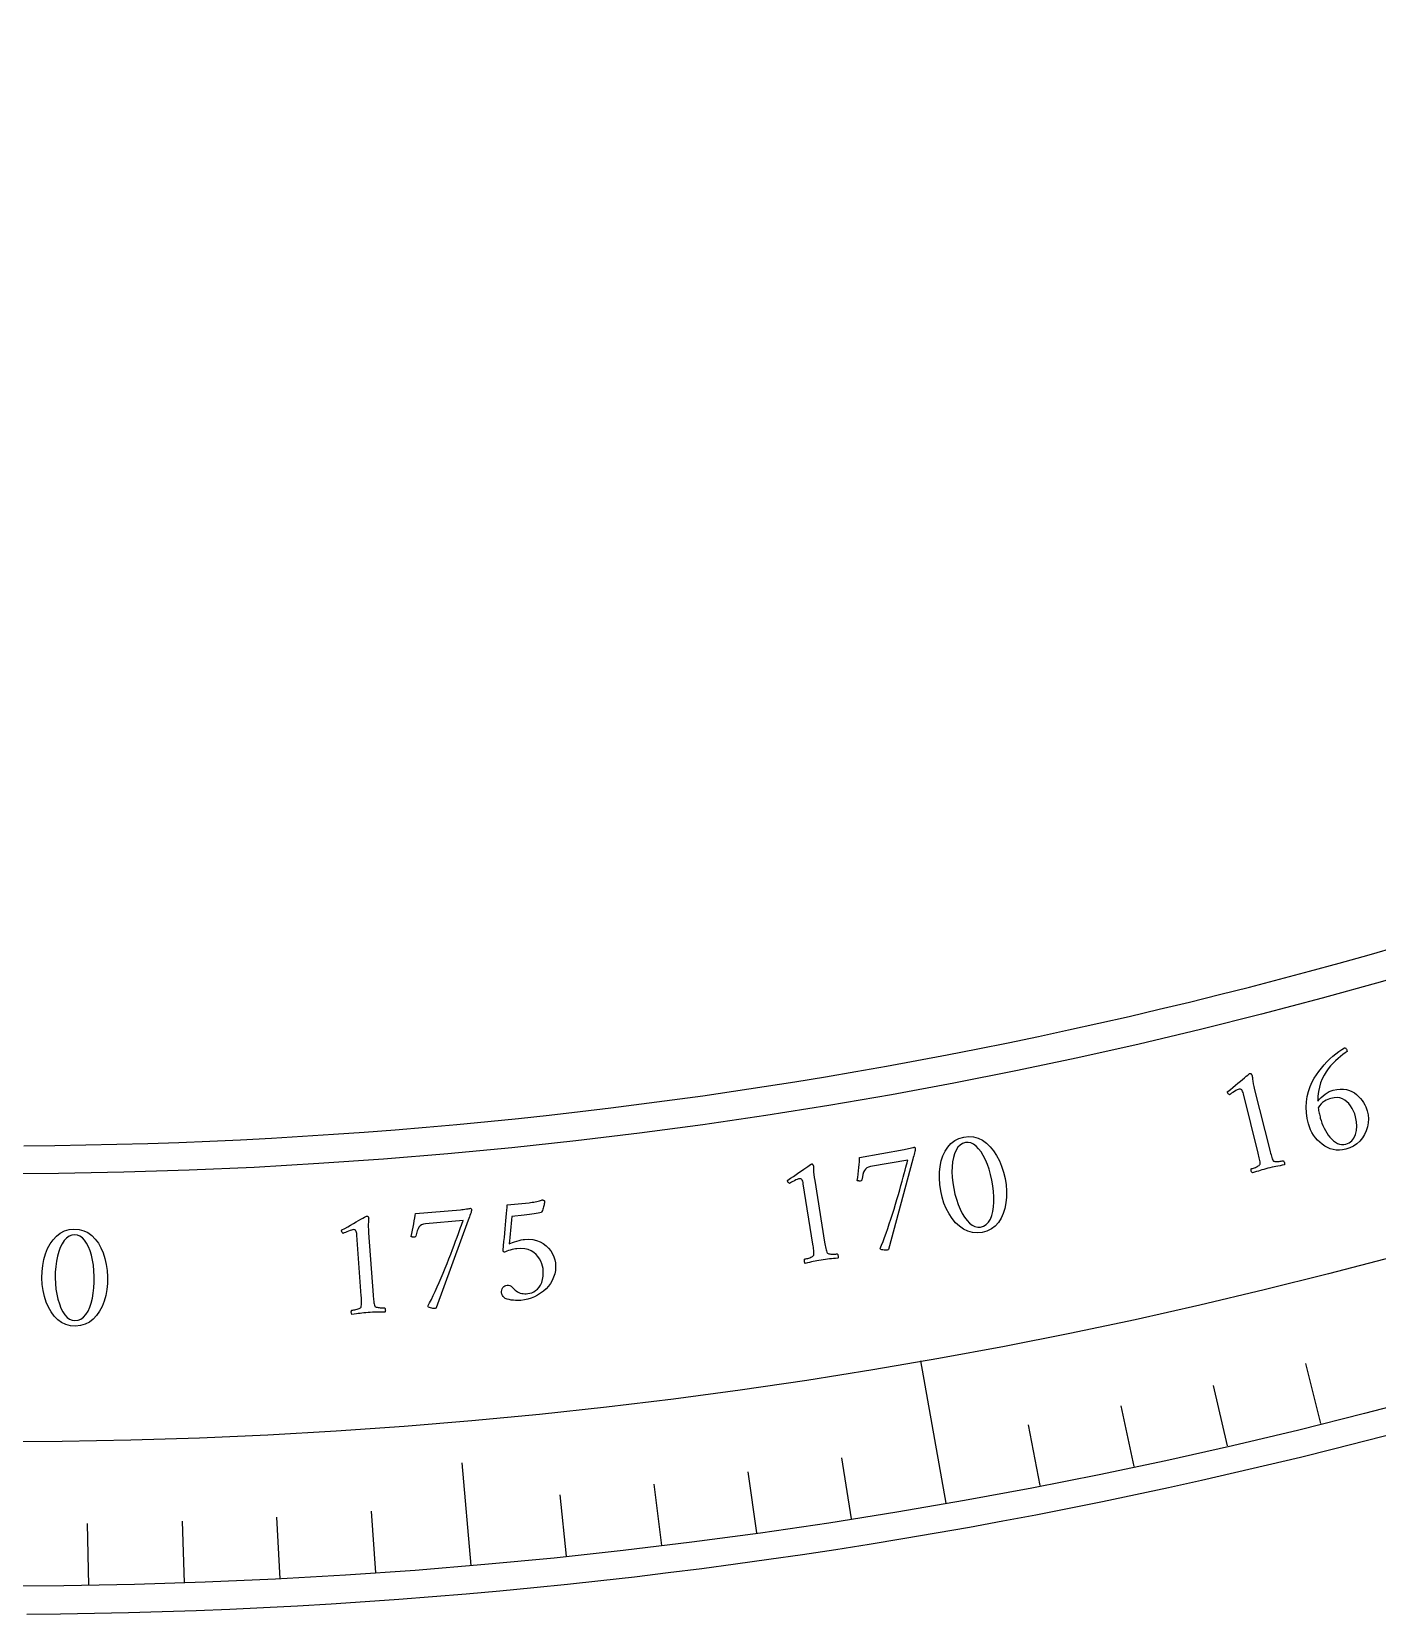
# Model space of a CAD drawing. Header units: millimetres. Extents: x -50 to 50, y -50 to 64.
# Drawn here: x 0.35 to 12.55, y -50 to -35.65 of the extents above; entities that cross this region are included whole.
import ezdxf

# ---------------------------------------------------------------- set-up
doc = ezdxf.new("R2010")
doc.units = ezdxf.units.MM
for name, color, linetype in [('CUT_INNER', 6, 'Continuous'), ('CUT_OUTER', 1, 'Continuous'), ('ENGRAVE', 7, 'Continuous'), ('ENGRAVE_FINE', 8, 'Continuous'), ('TEXT', 5, 'Continuous')]:
    doc.layers.add(name, color=color, linetype=linetype)

msp = doc.modelspace()

# ---------------------------------------------------------------- linework, layer by layer
at = {"layer": 'CUT_INNER'}
msp.add_lwpolyline([(0.2807, -45.7491), (0.5614, -45.7466), (0.8421, -45.7422), (1.1228, -45.7362), (1.4034, -45.7285), (1.6839, -45.719), (1.9644, -45.7078), (2.2448, -45.6949), (2.5252, -45.6803), (2.8054, -45.6639), (3.0856, -45.6458), (3.3656, -45.626), (3.6455, -45.6045), (3.9252, -45.5813), (4.2048, -45.5564), (4.4843, -45.5297), (4.7636, -45.5013), (5.0427, -45.4712), (5.3216, -45.4394), (5.6003, -45.4059), (5.8788, -45.3707), (6.1571, -45.3338), (6.4351, -45.2952), (6.7129, -45.2548), (6.9905, -45.2128), (7.2678, -45.169), (7.5448, -45.1236), (7.8215, -45.0765), (8.0979, -45.0276), (8.3741, -44.9771), (8.6499, -44.9248), (8.9254, -44.8709), (9.2005, -44.8153), (9.4753, -44.758), (9.7498, -44.699), (10.0239, -44.6384), (10.2976, -44.576), (10.5709, -44.512), (10.8438, -44.4463), (11.1163, -44.3789), (11.3884, -44.3099), (11.6601, -44.2392), (11.9313, -44.1668), (12.2021, -44.0928), (12.4724, -44.0171), (12.7423, -43.9397)], dxfattribs=at)
at = {"layer": 'CUT_OUTER'}
msp.add_lwpolyline([(12.7433, -48.3488), (12.4464, -48.4261), (12.149, -48.5016), (11.8512, -48.5752), (11.5529, -48.647), (11.2542, -48.717), (10.9551, -48.7851), (10.6555, -48.8514), (10.3556, -48.9159), (10.0552, -48.9785), (9.7545, -49.0393), (9.4534, -49.0982), (9.152, -49.1553), (8.8502, -49.2105), (8.5481, -49.2639), (8.2457, -49.3154), (7.9429, -49.3651), (7.6399, -49.4129), (7.3365, -49.4588), (7.0329, -49.5029), (6.729, -49.5451), (6.4249, -49.5855), (6.1205, -49.624), (5.8159, -49.6606), (5.5111, -49.6953), (5.2061, -49.7282), (4.9009, -49.7592), (4.5954, -49.7884), (4.2899, -49.8156), (3.9841, -49.841), (3.6782, -49.8645), (3.3722, -49.8862), (3.066, -49.9059), (2.7598, -49.9238), (2.4534, -49.9398), (2.1469, -49.9539), (1.8404, -49.9661), (1.5337, -49.9765), (1.2271, -49.9849), (0.9203, -49.9915), (0.6136, -49.9962), (0.3068, -49.9991)], dxfattribs=at)
at = {"layer": 'ENGRAVE'}
for points in [[(8.6381, -48.9893), (8.4108, -47.7001)], [(4.3356, -49.5557), (4.2541, -48.6243)]]:
    msp.add_lwpolyline(points, dxfattribs=at)
for radius in [49.745, 48.436, 46.005]:
    msp.add_circle((0, 0), radius, dxfattribs=at)
at = {"layer": 'ENGRAVE_FINE'}
for points in [[(12.0344, -48.2674), (11.8987, -47.723)], [(11.1902, -48.47), (11.064, -47.9234)], [(10.3426, -48.658), (10.2259, -48.1092)], [(9.4918, -48.831), (9.3847, -48.2804)], [(7.7818, -49.1326), (7.6941, -48.5785)], [(6.9232, -49.2609), (6.8451, -48.7053)], [(5.1998, -49.4725), (5.1411, -48.9146)], [(6.0624, -49.3742), (5.994, -48.8174)], [(3.47, -49.6238), (3.4309, -49.0642)], [(0.8682, -49.7374), (0.8584, -49.1765)], [(1.7361, -49.7147), (1.7165, -49.154)], [(2.6035, -49.6768), (2.5741, -49.1166)]]:
    msp.add_lwpolyline(points, dxfattribs=at)
at = {"layer": 'TEXT'}
for points in [[(12.1465, -45.2453), (12.1797, -45.238), (12.2111, -45.2348), (12.2406, -45.2354), (12.2682, -45.24), (12.2939, -45.2477), (12.3177, -45.2578), (12.3397, -45.2704), (12.3598, -45.2853), (12.3781, -45.302), (12.3947, -45.3196), (12.4094, -45.3383), (12.4224, -45.3581), (12.4335, -45.378), (12.4429, -45.3972), (12.4504, -45.4158), (12.4561, -45.4337), (12.4637, -45.4701), (12.4664, -45.5064), (12.4644, -45.5427), (12.4574, -45.579), (12.4461, -45.6142), (12.4309, -45.6471), (12.4118, -45.6779), (12.3888, -45.7064), (12.3622, -45.7316), (12.3323, -45.7526), (12.2992, -45.7693), (12.2628, -45.7816), (12.2332, -45.7878), (12.2041, -45.7902), (12.1757, -45.789), (12.1478, -45.7841), (12.1208, -45.776), (12.095, -45.7653), (12.0705, -45.752), (12.0472, -45.7362), (12.0254, -45.7181), (12.0051, -45.6982), (11.9865, -45.6766), (11.9696, -45.6532), (11.9546, -45.6286), (11.9419, -45.6035), (11.9316, -45.5779), (11.9235, -45.5518), (11.9124, -45.5012), (11.9057, -45.4509), (11.9034, -45.4009), (11.9055, -45.3512), (11.912, -45.3026), (11.9229, -45.2559), (11.9381, -45.2111), (11.9578, -45.1682), (11.9755, -45.1366), (11.9951, -45.1055), (12.0168, -45.075), (12.0404, -45.045), (12.0654, -45.0159), (12.0911, -44.9883), (12.1175, -44.9621), (12.1446, -44.9373), (12.1718, -44.9145), (12.1985, -44.8941), (12.2247, -44.8762), (12.2504, -44.8607), (12.2549, -44.8606), (12.2591, -44.8625), (12.263, -44.8667), (12.2666, -44.873), (12.2698, -44.8799), (12.2723, -44.8858), (12.2741, -44.8906), (12.2754, -44.8945), (12.256, -44.9078), (12.2356, -44.9227), (12.2142, -44.9395), (12.1917, -44.9579), (12.1688, -44.9782), (12.1465, -45.0005), (12.1245, -45.0249), (12.103, -45.0513), (12.0827, -45.0799), (12.0644, -45.1107), (12.0482, -45.1438), (12.0339, -45.1791), (12.0223, -45.2169), (12.0141, -45.2573), (12.0092, -45.3003), (12.0077, -45.3459), (12.0222, -45.3278), (12.0381, -45.311), (12.0553, -45.2955), (12.0741, -45.2813), (12.0932, -45.2689), (12.1116, -45.2588), (12.1294, -45.2509), (12.1465, -45.2453)], [(11.4682, -45.8156), (11.334, -45.2798), (11.3304, -45.2667), (11.3265, -45.256), (11.3224, -45.2478), (11.3181, -45.2419), (11.3134, -45.2381), (11.3079, -45.2358), (11.3016, -45.2352), (11.2946, -45.2363), (11.2864, -45.239), (11.2765, -45.2435), (11.2648, -45.2498), (11.2515, -45.2578), (11.2382, -45.2663), (11.2266, -45.2739), (11.2168, -45.2806), (11.2087, -45.2864), (11.2022, -45.2828), (11.197, -45.2782), (11.1933, -45.2727), (11.1909, -45.2664), (11.1909, -45.2663), (11.1908, -45.266), (11.1907, -45.2656), (11.1906, -45.265), (11.1901, -45.2625), (11.1902, -45.2604), (11.1906, -45.2588), (11.1916, -45.2576), (11.2153, -45.2387), (11.2387, -45.2198), (11.2618, -45.2008), (11.2846, -45.1818), (11.3063, -45.1637), (11.3261, -45.1471), (11.344, -45.1322), (11.36, -45.119), (11.3732, -45.1081), (11.3828, -45.1002), (11.3889, -45.0955), (11.3913, -45.0938), (11.394, -45.0931), (11.3972, -45.0928), (11.4002, -45.0937), (11.4029, -45.0957), (11.4054, -45.0988), (11.4077, -45.1024), (11.4097, -45.1057), (11.4114, -45.1087), (11.4129, -45.1114), (11.4131, -45.1135), (11.4136, -45.12), (11.4146, -45.1308), (11.4159, -45.146), (11.4182, -45.1649), (11.4221, -45.1871), (11.4274, -45.2127), (11.4344, -45.2415), (11.5728, -45.7893), (11.5766, -45.8039), (11.5803, -45.818), (11.5839, -45.8316), (11.5875, -45.8447), (11.5913, -45.8568), (11.5953, -45.8676), (11.5997, -45.877), (11.6043, -45.8852), (11.6074, -45.8879), (11.6124, -45.89), (11.6192, -45.8914), (11.6278, -45.8922), (11.6374, -45.8924), (11.6472, -45.8921), (11.6571, -45.8914), (11.6671, -45.8901), (11.6765, -45.8887), (11.6844, -45.8874), (11.6907, -45.8862), (11.6956, -45.8851), (11.6982, -45.8878), (11.7007, -45.8917), (11.703, -45.8967), (11.7052, -45.9028), (11.7067, -45.9091), (11.7073, -45.9146), (11.7068, -45.9192), (11.7052, -45.923), (11.6849, -45.9268), (11.6654, -45.9304), (11.6468, -45.9339), (11.6291, -45.9373), (11.6115, -45.9408), (11.5933, -45.9447), (11.5744, -45.9491), (11.5549, -45.9538), (11.5363, -45.9587), (11.5186, -45.9635), (11.5018, -45.9684), (11.4859, -45.9733), (11.4699, -45.9784), (11.4527, -45.9839), (11.4343, -45.9898), (11.4148, -45.9961), (11.4116, -45.9934), (11.409, -45.9896), (11.4069, -45.9845), (11.4053, -45.9782), (11.4043, -45.9718), (11.4039, -45.9663), (11.4043, -45.9617), (11.4053, -45.9581), (11.4101, -45.9567), (11.4163, -45.9548), (11.4238, -45.9523), (11.4328, -45.9491), (11.4422, -45.9454), (11.4513, -45.9414), (11.46, -45.937), (11.4684, -45.9323), (11.4755, -45.9275), (11.4806, -45.9231), (11.4836, -45.919), (11.4844, -45.9153), (11.4847, -45.9059), (11.4842, -45.8955), (11.4829, -45.8841), (11.4807, -45.8715), (11.478, -45.8582), (11.475, -45.8445), (11.4717, -45.8303), (11.4682, -45.8156)], [(12.0124, -45.4069), (12.014, -45.4182), (12.0158, -45.4295), (12.0179, -45.441), (12.0201, -45.4526), (12.0226, -45.4643), (12.0252, -45.4759), (12.028, -45.4874), (12.0309, -45.4989), (12.0375, -45.5213), (12.0454, -45.5439), (12.0545, -45.5667), (12.0651, -45.5897), (12.0768, -45.6122), (12.0895, -45.6335), (12.1033, -45.6536), (12.1182, -45.6726), (12.1339, -45.6898), (12.1505, -45.7047), (12.1678, -45.7173), (12.1858, -45.7276), (12.2044, -45.735), (12.2233, -45.7388), (12.2425, -45.739), (12.2621, -45.7355), (12.2915, -45.7236), (12.3161, -45.705), (12.3357, -45.6798), (12.3505, -45.648), (12.3597, -45.6116), (12.3628, -45.5729), (12.3598, -45.5319), (12.3508, -45.4885), (12.3422, -45.4609), (12.3317, -45.435), (12.3195, -45.4106), (12.3054, -45.3878), (12.2895, -45.3673), (12.2718, -45.3498), (12.2523, -45.3353), (12.231, -45.3239), (12.2079, -45.3162), (12.183, -45.3129), (12.1562, -45.3141), (12.1276, -45.3198), (12.1132, -45.3243), (12.0984, -45.33), (12.0831, -45.337), (12.0674, -45.3453), (12.0519, -45.3559), (12.0376, -45.3697), (12.0244, -45.3867), (12.0124, -45.4069)], [(8.258, -45.7841), (8.2711, -45.7816), (8.2847, -45.7788), (8.2988, -45.7755), (8.3133, -45.772), (8.3266, -45.7686), (8.3368, -45.7661), (8.344, -45.7644), (8.3483, -45.7635), (8.352, -45.7636), (8.3549, -45.7655), (8.3572, -45.7691), (8.3587, -45.7744), (8.3593, -45.782), (8.3586, -45.7913), (8.3566, -45.8021), (8.3533, -45.8144), (8.3494, -45.8278), (8.3453, -45.8417), (8.3411, -45.856), (8.3369, -45.8707), (8.1184, -46.6893), (8.1163, -46.6916), (8.1134, -46.6934), (8.1097, -46.6948), (8.1052, -46.6959), (8.0971, -46.6968), (8.0879, -46.6969), (8.0777, -46.6963), (8.0665, -46.6948), (8.0561, -46.6925), (8.0485, -46.6896), (8.0436, -46.6858), (8.0414, -46.6814), (8.0544, -46.6508), (8.0677, -46.6172), (8.0814, -46.5808), (8.0955, -46.5414), (8.1098, -46.5001), (8.1241, -46.4577), (8.1384, -46.4142), (8.1528, -46.3696), (8.167, -46.3247), (8.1806, -46.2802), (8.1938, -46.2361), (8.2065, -46.1925), (8.2185, -46.1501), (8.2299, -46.1097), (8.2405, -46.0713), (8.2503, -46.0348), (8.2594, -46.0012), (8.2674, -45.971), (8.2745, -45.9445), (8.2807, -45.9214), (8.2856, -45.9028), (8.2891, -45.8895), (8.2913, -45.8815), (8.292, -45.8789), (7.9541, -45.9387), (7.9358, -45.9434), (7.9204, -45.9509), (7.908, -45.961), (7.8984, -45.9738), (7.891, -45.9897), (7.8848, -46.0091), (7.8799, -46.032), (7.8764, -46.0585), (7.8755, -46.0623), (7.8726, -46.0655), (7.868, -46.0679), (7.8614, -46.0695), (7.859, -46.0698), (7.856, -46.0697), (7.8523, -46.0695), (7.8479, -46.069), (7.8435, -46.0683), (7.8398, -46.0675), (7.8366, -46.0667), (7.834, -46.0657), (7.838, -46.0365), (7.8418, -46.0071), (7.8452, -45.9775), (7.8483, -45.9476), (7.851, -45.9194), (7.8531, -45.8945), (7.8546, -45.873), (7.8556, -45.8549)], [(8.7987, -45.6719), (8.8444, -45.6669), (8.8878, -45.67), (8.929, -45.6811), (8.9681, -45.7002), (9.0047, -45.7262), (9.0383, -45.7578), (9.0691, -45.7951), (9.0969, -45.838), (9.1215, -45.8853), (9.1423, -45.9357), (9.1595, -45.9893), (9.173, -46.046), (9.1822, -46.1036), (9.1867, -46.1597), (9.1865, -46.2143), (9.1814, -46.2675), (9.1716, -46.3179), (9.1568, -46.3643), (9.1373, -46.4066), (9.1128, -46.4449), (9.0834, -46.4778), (9.049, -46.5039), (9.0096, -46.5231), (8.9651, -46.5356), (8.9204, -46.5403), (8.8773, -46.5369), (8.836, -46.5255), (8.7963, -46.5059), (8.7591, -46.4795), (8.7248, -46.4475), (8.6936, -46.41), (8.6653, -46.3669), (8.6406, -46.3194), (8.6199, -46.2689), (8.6031, -46.2151), (8.5902, -46.1583), (8.5817, -46.1006), (8.5779, -46.0445), (8.5787, -45.9899), (8.5843, -45.9368), (8.5945, -45.8865), (8.6095, -45.8404), (8.6294, -45.7985), (8.654, -45.7607), (8.6833, -45.7284), (8.7172, -45.7028), (8.7556, -45.684), (8.7987, -45.6719)], [(8.815, -45.72), (8.7888, -45.7284), (8.7658, -45.7428), (8.7459, -45.7633), (8.7292, -45.7899), (8.7156, -45.8214), (8.7051, -45.8569), (8.6977, -45.8963), (8.6935, -45.9397), (8.6923, -45.986), (8.6944, -46.0342), (8.6996, -46.0842), (8.708, -46.1362), (8.719, -46.1871), (8.7324, -46.2353), (8.7481, -46.2809), (8.7662, -46.3237), (8.786, -46.3629), (8.807, -46.3973), (8.8292, -46.4269), (8.8525, -46.4518), (8.8766, -46.4709), (8.9008, -46.4832), (8.9253, -46.4886), (8.9501, -46.4872), (8.9785, -46.4783), (9.003, -46.4631), (9.0236, -46.4418), (9.0403, -46.4142), (9.0534, -46.3816), (9.063, -46.3449), (9.0693, -46.3043), (9.0722, -46.2598), (9.072, -46.2125), (9.0689, -46.1639), (9.0629, -46.1138), (9.0541, -46.0624), (9.0427, -46.0112), (9.0291, -45.9631), (9.0134, -45.9182), (8.9956, -45.8765), (8.9762, -45.8387), (8.9556, -45.8056), (8.9339, -45.7772), (8.9109, -45.7534), (8.8873, -45.7353), (8.8634, -45.7237), (8.8393, -45.7186), (8.815, -45.72)], [(7.4314, -46.6408), (7.3445, -46.0953), (7.342, -46.082), (7.3391, -46.071), (7.3357, -46.0624), (7.332, -46.0562), (7.3276, -46.0519), (7.3223, -46.0493), (7.3161, -46.0481), (7.309, -46.0485), (7.3006, -46.0505), (7.2903, -46.0541), (7.2782, -46.0594), (7.2642, -46.0662), (7.2502, -46.0735), (7.238, -46.0801), (7.2277, -46.0859), (7.2191, -46.091), (7.2129, -46.0868), (7.2082, -46.0818), (7.2049, -46.076), (7.2031, -46.0695), (7.2031, -46.0694), (7.203, -46.0691), (7.203, -46.0687), (7.2029, -46.0681), (7.2027, -46.0655), (7.2029, -46.0635), (7.2035, -46.0619), (7.2045, -46.0607), (7.2298, -46.044), (7.2547, -46.0272), (7.2794, -46.0103), (7.3038, -45.9934), (7.327, -45.9772), (7.3482, -45.9625), (7.3673, -45.9492), (7.3844, -45.9374), (7.3985, -45.9277), (7.4088, -45.9207), (7.4152, -45.9165), (7.4178, -45.915), (7.4205, -45.9145), (7.4238, -45.9145), (7.4267, -45.9157), (7.4292, -45.9179), (7.4314, -45.9213), (7.4333, -45.925), (7.435, -45.9285), (7.4365, -45.9316), (7.4377, -45.9344), (7.4377, -45.9366), (7.4377, -45.9431), (7.4377, -45.9539), (7.4378, -45.9691), (7.4384, -45.9882), (7.4403, -46.0107), (7.4434, -46.0366), (7.4478, -46.0659), (7.538, -46.6237), (7.5404, -46.6386), (7.5429, -46.653), (7.5454, -46.6668), (7.5478, -46.6801), (7.5505, -46.6925), (7.5536, -46.7036), (7.5571, -46.7134), (7.561, -46.7219), (7.5639, -46.7249), (7.5686, -46.7274), (7.5753, -46.7294), (7.5838, -46.731), (7.5933, -46.732), (7.6031, -46.7326), (7.613, -46.7327), (7.6232, -46.7324), (7.6326, -46.7318), (7.6406, -46.7311), (7.647, -46.7305), (7.6519, -46.7298), (7.6543, -46.7328), (7.6565, -46.7368), (7.6583, -46.742), (7.6599, -46.7483), (7.6609, -46.7547), (7.661, -46.7602), (7.6601, -46.7648), (7.6582, -46.7684), (7.6376, -46.7704), (7.6179, -46.7724), (7.5991, -46.7742), (7.5811, -46.776), (7.5633, -46.778), (7.5448, -46.7803), (7.5256, -46.783), (7.5058, -46.7861), (7.4869, -46.7892), (7.4688, -46.7925), (7.4516, -46.7959), (7.4354, -46.7994), (7.4189, -46.8031), (7.4013, -46.8071), (7.3825, -46.8114), (7.3625, -46.8159), (7.3596, -46.813), (7.3573, -46.8089), (7.3557, -46.8037), (7.3546, -46.7973), (7.3542, -46.7908), (7.3543, -46.7853), (7.3551, -46.7808), (7.3564, -46.7772), (7.3613, -46.7763), (7.3676, -46.7749), (7.3754, -46.773), (7.3845, -46.7707), (7.3943, -46.7678), (7.4037, -46.7646), (7.4128, -46.761), (7.4215, -46.757), (7.429, -46.7529), (7.4344, -46.749), (7.4378, -46.7452), (7.4389, -46.7415), (7.44, -46.7322), (7.4404, -46.7218), (7.4401, -46.7103), (7.4391, -46.6976), (7.4375, -46.6841), (7.4358, -46.6702), (7.4337, -46.6557), (7.4314, -46.6408)], [(4.2362, -46.3296), (4.2495, -46.3283), (4.2633, -46.3266), (4.2776, -46.3246), (4.2924, -46.3223), (4.3059, -46.3202), (4.3163, -46.3185), (4.3237, -46.3175), (4.3279, -46.3169), (4.3316, -46.3174), (4.3344, -46.3195), (4.3363, -46.3233), (4.3374, -46.3287), (4.3373, -46.3364), (4.3358, -46.3455), (4.3329, -46.3561), (4.3286, -46.3681), (4.3234, -46.3811), (4.3182, -46.3946), (4.3128, -46.4085), (4.3073, -46.4228), (4.0182, -47.2192), (4.0159, -47.2213), (4.0129, -47.2228), (4.0091, -47.224), (4.0046, -47.2246), (3.9964, -47.2248), (3.9872, -47.2241), (3.9771, -47.2226), (3.9661, -47.2201), (3.9559, -47.217), (3.9486, -47.2134), (3.944, -47.2092), (3.9422, -47.2046), (3.9578, -47.1752), (3.974, -47.143), (3.9909, -47.1079), (4.0083, -47.0699), (4.0261, -47.03), (4.0441, -46.989), (4.0622, -46.9469), (4.0804, -46.9037), (4.0984, -46.8602), (4.1159, -46.8171), (4.1329, -46.7743), (4.1493, -46.732), (4.165, -46.6908), (4.1798, -46.6515), (4.1937, -46.6142), (4.2068, -46.5787), (4.2187, -46.546), (4.2293, -46.5167), (4.2387, -46.4908), (4.2468, -46.4684), (4.2534, -46.4503), (4.2581, -46.4373), (4.2609, -46.4296), (4.2618, -46.427), (3.92, -46.4571), (3.9014, -46.4602), (3.8854, -46.4663), (3.8721, -46.4753), (3.8615, -46.4873), (3.8527, -46.5025), (3.8448, -46.5213), (3.838, -46.5437), (3.8321, -46.5697), (3.8309, -46.5734), (3.8278, -46.5763), (3.8229, -46.5783), (3.8162, -46.5794), (3.8139, -46.5794), (3.8108, -46.5791), (3.8072, -46.5785), (3.8029, -46.5777), (3.7986, -46.5766), (3.7949, -46.5755), (3.7918, -46.5744), (3.7893, -46.5732), (3.7959, -46.5444), (3.8022, -46.5155), (3.8081, -46.4863), (3.8138, -46.4568), (3.819, -46.4289), (3.8232, -46.4043), (3.8266, -46.383), (3.8292, -46.365)], [(4.8192, -46.5988), (4.858, -46.597), (4.8943, -46.6001), (4.928, -46.608), (4.9592, -46.6207), (4.9877, -46.6371), (5.0132, -46.6562), (5.0358, -46.678), (5.0555, -46.7024), (5.0719, -46.7287), (5.0844, -46.7557), (5.0933, -46.7837), (5.0983, -46.8124), (5.1002, -46.8466), (5.0981, -46.8795), (5.0921, -46.9111), (5.0821, -46.9415), (5.0688, -46.9704), (5.0529, -46.9974), (5.0342, -47.0226), (5.0129, -47.046), (4.9894, -47.0673), (4.9641, -47.0865), (4.937, -47.1034), (4.9082, -47.1182), (4.8782, -47.1305), (4.8476, -47.1403), (4.8164, -47.1474), (4.7845, -47.152), (4.7703, -47.1529), (4.7544, -47.1531), (4.7367, -47.1524), (4.7173, -47.151), (4.6974, -47.1486), (4.6783, -47.1449), (4.6601, -47.14), (4.6428, -47.1338), (4.6394, -47.1313), (4.6351, -47.1275), (4.63, -47.1224), (4.6241, -47.116), (4.6185, -47.1087), (4.6142, -47.1011), (4.6113, -47.0933), (4.6098, -47.0851), (4.6095, -47.071), (4.6116, -47.0582), (4.6159, -47.0465), (4.6226, -47.036), (4.6309, -47.0272), (4.6399, -47.0206), (4.6498, -47.0162), (4.6606, -47.014), (4.6739, -47.0141), (4.6861, -47.0169), (4.697, -47.0227), (4.7067, -47.0312), (4.7158, -47.0409), (4.725, -47.0499), (4.7341, -47.0584), (4.7433, -47.0662), (4.7545, -47.0741), (4.7665, -47.0805), (4.7793, -47.0853), (4.7929, -47.0886), (4.8068, -47.0905), (4.8205, -47.0915), (4.8341, -47.0916), (4.8475, -47.0907), (4.8655, -47.0876), (4.8834, -47.0819), (4.9012, -47.0737), (4.9187, -47.0629), (4.9352, -47.0493), (4.9499, -47.0326), (4.9628, -47.0127), (4.9738, -46.9897), (4.9821, -46.9632), (4.9868, -46.9333), (4.988, -46.8997), (4.9856, -46.8625), (4.982, -46.8409), (4.9756, -46.8191), (4.9664, -46.7972), (4.9546, -46.7751), (4.9399, -46.754), (4.9221, -46.735), (4.9014, -46.718), (4.8776, -46.7031), (4.8506, -46.6914), (4.82, -46.6843), (4.7858, -46.6816), (4.7481, -46.6834), (4.7362, -46.685), (4.7223, -46.6876), (4.7067, -46.6911), (4.6892, -46.6957), (4.6721, -46.7007), (4.6577, -46.7057), (4.6458, -46.7107), (4.6366, -46.7157), (4.6345, -46.7155), (4.6325, -46.7145), (4.6304, -46.7127), (4.6284, -46.7102), (4.6265, -46.7071), (4.6251, -46.704), (4.6242, -46.7007), (4.6236, -46.6973), (4.6274, -46.6583), (4.6312, -46.6192), (4.635, -46.5802), (4.6388, -46.5412), (4.6425, -46.5028), (4.6461, -46.4658), (4.6495, -46.4301), (4.6528, -46.3958), (4.6558, -46.3636), (4.6583, -46.3346), (4.6604, -46.3087), (4.6619, -46.2859), (4.8597, -46.2656), (4.8735, -46.2639), (4.8874, -46.262), (4.9015, -46.2596), (4.9157, -46.2568), (4.9293, -46.2539), (4.9418, -46.2511), (4.953, -46.2482), (4.963, -46.2455), (4.9713, -46.243), (4.9771, -46.2413), (4.9807, -46.2403), (4.9819, -46.2399), (4.9854, -46.2416), (4.9886, -46.2431), (4.9916, -46.2444), (4.9943, -46.2456), (4.9965, -46.2469), (4.9982, -46.2487), (4.9994, -46.2509), (5, -46.2534), (5, -46.2564), (4.9996, -46.261), (4.9987, -46.2674), (4.9975, -46.2755), (4.9958, -46.2847), (4.9936, -46.2944), (4.991, -46.3046), (4.9879, -46.3152), (4.9843, -46.3258), (4.9802, -46.3357), (4.9756, -46.345), (4.9705, -46.3537), (4.9562, -46.3566), (4.9405, -46.3597), (4.9234, -46.3629), (4.905, -46.3663), (4.885, -46.3696), (4.8633, -46.3728), (4.8398, -46.3757), (4.8145, -46.3786), (4.7016, -46.3901), (4.6986, -46.4215), (4.6957, -46.4531), (4.6928, -46.485), (4.6901, -46.5171), (4.6873, -46.5489), (4.6844, -46.58), (4.6813, -46.6103), (4.678, -46.6399), (4.6924, -46.633), (4.709, -46.6264), (4.7278, -46.62), (4.7488, -46.6137), (4.7697, -46.6082), (4.7884, -46.6039), (4.8049, -46.6007), (4.8192, -46.5988)], [(3.3381, -47.111), (3.2991, -46.56), (3.2978, -46.5465), (3.2958, -46.5353), (3.2932, -46.5265), (3.29, -46.52), (3.286, -46.5153), (3.281, -46.5122), (3.2749, -46.5105), (3.2678, -46.5103), (3.2593, -46.5116), (3.2487, -46.5143), (3.2362, -46.5184), (3.2216, -46.5241), (3.2071, -46.5301), (3.1943, -46.5356), (3.1835, -46.5405), (3.1745, -46.5448), (3.1687, -46.54), (3.1645, -46.5346), (3.1617, -46.5286), (3.1605, -46.5219), (3.1605, -46.5219), (3.1604, -46.5216), (3.1604, -46.5212), (3.1604, -46.5205), (3.1604, -46.518), (3.1608, -46.516), (3.1615, -46.5144), (3.1627, -46.5134), (3.1893, -46.4989), (3.2156, -46.4843), (3.2416, -46.4697), (3.2674, -46.455), (3.292, -46.4408), (3.3143, -46.428), (3.3345, -46.4164), (3.3526, -46.4061), (3.3675, -46.3977), (3.3783, -46.3917), (3.3851, -46.388), (3.3878, -46.3868), (3.3906, -46.3866), (3.3938, -46.3869), (3.3966, -46.3882), (3.3989, -46.3907), (3.4008, -46.3942), (3.4024, -46.3981), (3.4038, -46.4017), (3.405, -46.405), (3.406, -46.4079), (3.4058, -46.41), (3.4052, -46.4165), (3.4043, -46.4273), (3.403, -46.4424), (3.4019, -46.4615), (3.4019, -46.4841), (3.4027, -46.5102), (3.4046, -46.5398), (3.4458, -47.1032), (3.4469, -47.1183), (3.4481, -47.1328), (3.4494, -47.1469), (3.4507, -47.1603), (3.4522, -47.1729), (3.4543, -47.1843), (3.457, -47.1943), (3.4601, -47.2031), (3.4627, -47.2063), (3.4673, -47.2093), (3.4737, -47.2118), (3.4821, -47.2141), (3.4915, -47.216), (3.5011, -47.2174), (3.511, -47.2184), (3.5212, -47.2189), (3.5306, -47.2191), (3.5386, -47.2192), (3.5451, -47.2191), (3.55, -47.2189), (3.5522, -47.222), (3.5539, -47.2263), (3.5554, -47.2316), (3.5564, -47.238), (3.5568, -47.2445), (3.5564, -47.25), (3.5551, -47.2544), (3.553, -47.2579), (3.5323, -47.2581), (3.5125, -47.2583), (3.4935, -47.2585), (3.4755, -47.2588), (3.4575, -47.2592), (3.4389, -47.2599), (3.4196, -47.2609), (3.3996, -47.2622), (3.3804, -47.2637), (3.3621, -47.2654), (3.3447, -47.2673), (3.3282, -47.2694), (3.3116, -47.2716), (3.2937, -47.2741), (3.2746, -47.2767), (3.2542, -47.2794), (3.2516, -47.2763), (3.2497, -47.272), (3.2484, -47.2667), (3.248, -47.2602), (3.2481, -47.2537), (3.2487, -47.2483), (3.2499, -47.2438), (3.2515, -47.2404), (3.2565, -47.2399), (3.2629, -47.2391), (3.2708, -47.2379), (3.2801, -47.2363), (3.2901, -47.2343), (3.2997, -47.2319), (3.3091, -47.2291), (3.3181, -47.2259), (3.326, -47.2225), (3.3317, -47.219), (3.3353, -47.2155), (3.3369, -47.212), (3.3388, -47.2028), (3.34, -47.1925), (3.3407, -47.181), (3.3408, -47.1683), (3.3404, -47.1547), (3.3399, -47.1406), (3.3391, -47.1261), (3.3381, -47.111)], [(0.7342, -46.5059), (0.78, -46.5089), (0.8223, -46.5195), (0.861, -46.5376), (0.8961, -46.5632), (0.9276, -46.5952), (0.9552, -46.6322), (0.979, -46.6742), (0.999, -46.7213), (1.015, -46.7721), (1.0268, -46.8254), (1.0344, -46.8811), (1.0378, -46.9393), (1.0369, -46.9976), (1.0316, -47.0536), (1.0219, -47.1074), (1.0077, -47.1589), (0.9892, -47.2068), (0.9667, -47.25), (0.94, -47.2883), (0.9093, -47.3217), (0.8747, -47.349), (0.8362, -47.3687), (0.794, -47.3808), (0.7481, -47.3854), (0.7032, -47.3823), (0.6614, -47.3715), (0.6227, -47.353), (0.587, -47.3268), (0.5549, -47.2943), (0.5267, -47.2569), (0.5025, -47.2145), (0.4822, -47.1672), (0.4661, -47.1162), (0.4544, -47.0628), (0.4472, -47.0069), (0.4444, -46.9487), (0.446, -46.8904), (0.452, -46.8345), (0.4623, -46.7808), (0.477, -46.7295), (0.4958, -46.6818), (0.5186, -46.6391), (0.5454, -46.6012), (0.5762, -46.5683), (0.6107, -46.5415), (0.6485, -46.5222), (0.6897, -46.5104), (0.7342, -46.5059)], [(0.7419, -46.5561), (0.7146, -46.5598), (0.6894, -46.5701), (0.6663, -46.5868), (0.6452, -46.61), (0.6264, -46.6387), (0.6099, -46.6719), (0.5958, -46.7094), (0.5841, -46.7514), (0.5749, -46.7968), (0.5685, -46.8446), (0.565, -46.8948), (0.5642, -46.9474), (0.5662, -46.9994), (0.571, -47.0492), (0.5786, -47.0968), (0.5889, -47.1422), (0.6017, -47.1842), (0.6164, -47.2217), (0.6331, -47.2548), (0.6517, -47.2833), (0.6721, -47.3063), (0.6939, -47.3226), (0.7171, -47.3322), (0.7417, -47.3351), (0.7712, -47.3313), (0.798, -47.3206), (0.822, -47.3031), (0.8432, -47.2789), (0.8618, -47.249), (0.8776, -47.2146), (0.8909, -47.1757), (0.9015, -47.1324), (0.9094, -47.0858), (0.9148, -47.0373), (0.9177, -46.987), (0.9179, -46.9348), (0.9155, -46.8824), (0.9105, -46.8327), (0.9029, -46.7858), (0.8926, -46.7416), (0.8801, -46.701), (0.8655, -46.6648), (0.849, -46.6331), (0.8305, -46.6057), (0.8104, -46.5837), (0.7889, -46.5681), (0.7661, -46.5589), (0.7419, -46.5561)]]:
    msp.add_lwpolyline(points, close=True, dxfattribs=at)

doc.saveas('drawing.dxf')
